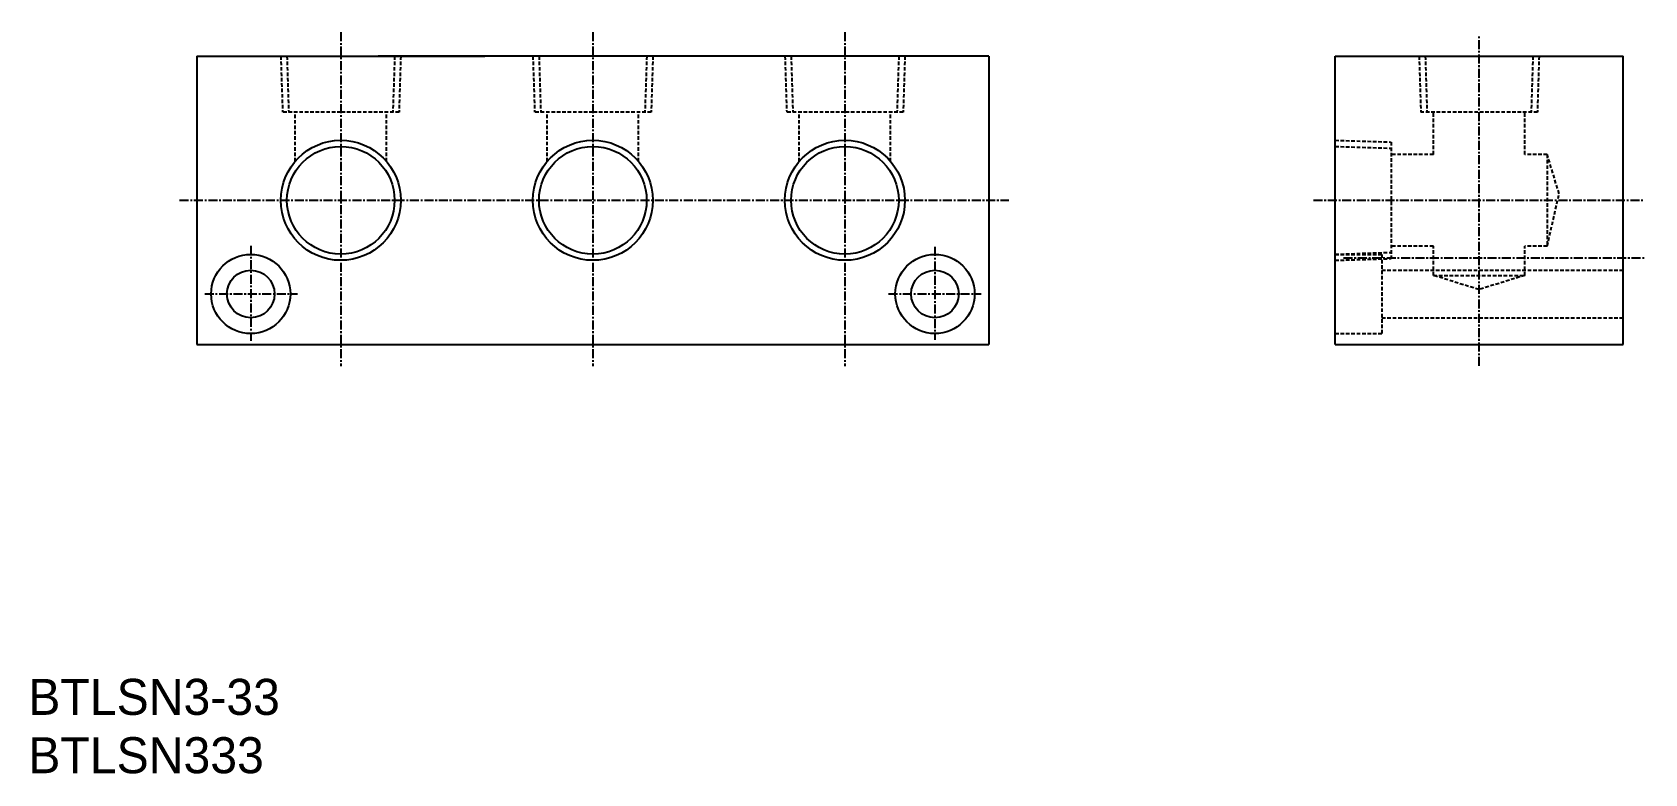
# Model space of a CAD drawing. Extents: x 1458 to 1682, y 4665 to 4768.
import ezdxf

# ---------------------------------------------------------------- set-up
doc = ezdxf.new("R2010")
doc.units = 0
doc.linetypes.add('CENTER', pattern=[2, 1.25, -0.25, 0.25, -0.25])
doc.linetypes.add('DASHED', pattern=[0.75, 0.5, -0.25])
doc.layers.get('0').update_dxf_attribs({"linetype": 'CONTINUOUS'})
doc.layers.add('CENTER', color=1, linetype='CENTER')

msp = doc.modelspace()

# ---------------------------------------------------------------- linework, layer by layer
at = {"color": 7, "linetype": 'CONTINUOUS'}
for p, q in [((1481.24, 4764.74), (1521.24, 4764.74)), ((1481.24, 4764.74), (1481.24, 4724.74)), ((1591.24, 4764.74), (1591.24, 4724.74)), ((1639.3, 4764.74), (1679.3, 4764.74)), ((1639.3, 4724.74), (1639.3, 4764.74)), ((1679.3, 4724.74), (1679.3, 4764.74)), ((1481.24, 4724.74), (1591.24, 4724.74)), ((1536.24, 4724.74), (1536.24, 4724.74)), ((1639.3, 4724.74), (1679.3, 4724.74))]:
    msp.add_line(p, q, dxfattribs=at)
at = {"color": 3, "linetype": 'DASHED'}
for p, q in [((1492.91, 4764.74), (1493.16, 4756.97)), ((1493.77, 4764.74), (1494.01, 4756.97)), ((1508.72, 4764.74), (1508.47, 4756.97)), ((1509.57, 4764.74), (1509.33, 4756.97)), ((1527.91, 4764.74), (1528.16, 4756.97)), ((1528.77, 4764.74), (1529.01, 4756.97)), ((1543.72, 4764.74), (1543.47, 4756.97)), ((1544.57, 4764.74), (1544.33, 4756.97)), ((1562.91, 4764.74), (1563.16, 4756.97)), ((1563.77, 4764.74), (1564.01, 4756.97)), ((1578.72, 4764.74), (1578.47, 4756.97)), ((1579.57, 4764.74), (1579.33, 4756.97)), ((1650.97, 4764.74), (1651.21, 4756.97)), ((1651.82, 4764.74), (1652.07, 4756.97)), ((1666.77, 4764.74), (1666.53, 4756.97)), ((1667.63, 4764.74), (1667.39, 4756.97)), ((1501.24, 4756.97), (1493.16, 4756.97)), ((1494.89, 4750.13), (1494.89, 4756.97)), ((1509.33, 4756.97), (1501.24, 4756.97)), ((1507.59, 4750.13), (1507.59, 4756.97)), ((1536.24, 4756.97), (1528.16, 4756.97)), ((1529.89, 4750.13), (1529.89, 4756.97)), ((1544.33, 4756.97), (1536.24, 4756.97)), ((1542.59, 4750.13), (1542.59, 4756.97)), ((1571.24, 4756.97), (1563.16, 4756.97)), ((1564.89, 4750.13), (1564.89, 4756.97)), ((1579.33, 4756.97), (1571.24, 4756.97)), ((1577.59, 4750.13), (1577.59, 4756.97)), ((1667.39, 4756.97), (1651.21, 4756.97)), ((1652.95, 4751.09), (1652.95, 4756.97)), ((1665.65, 4751.09), (1665.65, 4756.97)), ((1639.3, 4753.07), (1647.07, 4752.83)), ((1639.3, 4752.21), (1647.07, 4751.97)), ((1647.07, 4752.83), (1647.07, 4736.65)), ((1652.95, 4751.09), (1647.07, 4751.09)), ((1668.76, 4751.09), (1665.65, 4751.09)), ((1670.41, 4745.66), (1668.76, 4751.09)), ((1668.76, 4751.09), (1668.76, 4738.39)), ((1668.76, 4738.39), (1670.41, 4745.66)), ((1652.95, 4738.39), (1647.07, 4738.39)), ((1652.95, 4734.32), (1652.95, 4738.39)), ((1665.65, 4734.32), (1665.65, 4738.39)), ((1668.76, 4738.39), (1665.65, 4738.39)), ((1639.3, 4737.26), (1647.07, 4737.51)), ((1639.3, 4737.24), (1645.8, 4737.24)), ((1639.3, 4736.41), (1647.07, 4736.65)), ((1645.8, 4737.24), (1645.8, 4726.24)), ((1645.8, 4735.04), (1679.3, 4735.04)), ((1652.95, 4734.32), (1665.65, 4734.32)), ((1659.27, 4732.35), (1652.95, 4734.32)), ((1665.65, 4734.32), (1659.27, 4732.35)), ((1645.8, 4728.44), (1679.3, 4728.44)), ((1639.3, 4726.24), (1645.8, 4726.24))]:
    msp.add_line(p, q, dxfattribs=at)
msp.add_line((1591.24, 4764.74), (1506.42, 4764.74))
at = {"color": 3, "linetype": 'CONTINUOUS'}
for centre in [(1501.24, 4744.74), (1536.24, 4744.74), (1571.24, 4744.74)]:
    msp.add_circle(centre, 8.33, dxfattribs=at)
at = {"color": 7, "linetype": 'CONTINUOUS'}
for centre, radius in [((1501.24, 4744.74), 7.47), ((1536.24, 4744.74), 7.47), ((1571.24, 4744.74), 7.47), ((1488.74, 4731.74), 5.5), ((1583.74, 4731.74), 5.5), ((1488.74, 4731.74), 3.3), ((1583.74, 4731.74), 3.3)]:
    msp.add_circle(centre, radius, dxfattribs=at)
at = {"layer": 'CENTER', "color": 1, "linetype": 'CENTER'}
for p, q in [((1501.24, 4768.07), (1501.24, 4721.72)), ((1536.24, 4768.07), (1536.24, 4721.72)), ((1571.24, 4768.07), (1571.24, 4721.72)), ((1659.3, 4721.74), (1659.3, 4767.74)), ((1478.85, 4744.74), (1593.99, 4744.74)), ((1636.3, 4744.74), (1682.3, 4744.74)), ((1488.74, 4738.41), (1488.74, 4725.23)), ((1583.74, 4738.26), (1583.74, 4725.39)), ((1640.47, 4736.74), (1682.3, 4736.74)), ((1482.34, 4731.74), (1495.21, 4731.74)), ((1577.3, 4731.74), (1590.17, 4731.74))]:
    msp.add_line(p, q, dxfattribs=at)

# ---------------------------------------------------------------- texts
at = {"color": 7, "linetype": 'CONTINUOUS'}
for s, p in [('BTLSN3-33', (1457.85, 4673.31)), ('BTLSN333', (1457.85, 4665.21))]:
    msp.add_text(s, height=5, dxfattribs=at).set_placement(p)

doc.saveas('drawing.dxf')
